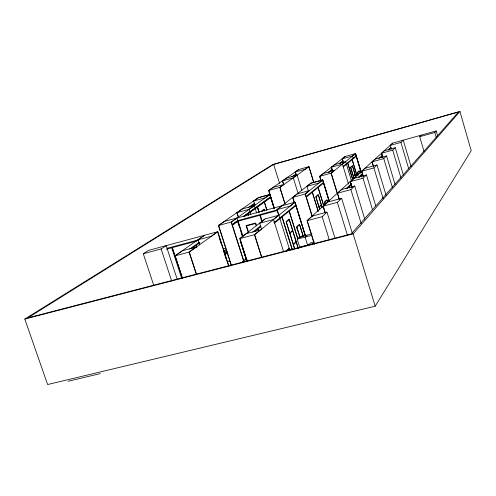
<?xml version="1.0" encoding="UTF-8"?>
<svg xmlns="http://www.w3.org/2000/svg" width="496" height="496" viewBox="0 0 496 496"><rect width="100%" height="100%" fill="white"/><g stroke="black" fill="none" stroke-linecap="round" stroke-linejoin="round"><path stroke-width="0.74" d="M375.193 306.206L471.2 150.691L459.928 111.457L272.788 164.536L24.8 319.064L47.616 384.543L375.193 306.206L353.146 233.864L459.928 111.457M424.024 151.354L419.728 136.704L434.794 132.488L436.17 130.981M419.728 136.704L421.24 135.166M308.667 244.819L310.707 242.78L314.148 241.887M307.055 235.178L305.083 237.063L307.582 245.105M286.297 251.441L289.199 248.694L289.658 250.164M293.328 244.788L296.317 241.961M301.642 236.921L303.068 235.569M314.495 244.113L307.229 220.664L322.164 216.69L326.994 212.139L335.098 238.526M325.283 212.728L323.256 206.144L337.379 202.343L341.657 198.307L352.389 233.517M339.314 199.113L337.516 193.223L350.901 189.59L354.727 185.988L364.789 219.232M352.061 187.519L350.281 181.654L363.004 178.176L366.445 174.933L375.757 205.883M363.32 176.378L361.776 171.238L373.903 167.902L377.003 164.976L386.068 195.257M373.507 166.241L372.18 161.808L383.761 158.602L386.582 155.942L395.064 184.438M382.955 157.629L381.641 153.233L392.727 150.145L395.3 147.721L403.403 175.069M391.369 149.048L390.29 145.402L400.917 142.426L403.267 140.207L411.097 166.718M286.031 251.094L289.174 248.124L289.831 250.226M293.186 244.336L296.18 241.515M300.557 237.379L302.932 235.135M314.21 243.375L299.702 247.144L297.203 239.128L299.224 237.237L312.058 233.87M347.237 188.43L349.37 186.465L349.81 187.922L349.358 186.471M351.577 184.425L349.488 186.347L349.934 187.804M359.383 177.215L360.983 175.745M362.669 174.189L361.094 175.634L361.534 177.103M381.12 157.139L382.794 155.595M388.709 150.127L389.751 149.172M389.831 149.091L390.86 148.149M346.041 188.697L351.689 183.508M358.242 177.475L362.781 173.302M378.77 158.584L382.645 155.031M388.238 149.879L391.022 147.324M307.229 220.664L312.313 216.058L326.994 212.139M323.256 206.144L327.769 202.052L341.657 198.307M337.516 193.223L341.546 189.571L354.727 185.988M350.281 181.654L353.902 178.374L366.445 174.933M361.776 171.238L365.05 168.268L377.003 164.976M372.18 161.808L375.156 159.117L386.582 155.942M381.641 153.233L384.357 150.778L395.3 147.721M390.29 145.402L392.77 143.146M392.627 143.17L307.043 220.677L314.309 244.119M289.645 233.015L292.683 230.305M318.922 206.851L321.377 204.65M353.257 176.154L355.117 174.493M289.788 233.467L292.82 230.752M319.046 207.26L321.501 205.059M353.363 176.514L355.223 174.846M357.728 172.602L359.383 171.12M241.409 262.83L246.376 258.583M274.635 223.033L281.957 217.05L292.28 250.058M292.454 249.891L282.125 216.901L289.112 211.203L297.749 238.923M306.361 197.098L312.257 192.274L318.079 211.166M323.733 182.894L318.178 187.426L323.876 205.921M343.282 166.904L347.727 163.277L352.823 180.166M352.197 159.613L356.426 156.166M274.418 222.332L295.895 204.829M306.162 196.466L323.553 182.299M343.114 166.352L356.264 155.645M240.021 238.557L254.423 234.72L260.406 229.921L246.239 233.703L240.021 238.557L247.213 261.132M292.814 197.365L305.158 193.992L309.442 190.551L297.271 193.886L292.814 197.365L294.407 202.498M329.009 200.651L322.66 179.936L318.742 183.086L306.962 186.329L308.549 191.468M319.79 176.322L331.055 173.203L334.577 170.376L323.454 173.457L319.79 176.322L321.148 180.767M342.147 158.875L352.513 155.973L355.458 153.611L361.076 172.106L355.458 153.611L345.222 156.482L342.147 158.875L343.263 162.545M254.392 231.669L257.895 228.898L258.583 231.08M258.776 230.925L258.087 228.743L260.933 226.486M328.91 172.552L330.541 171.256M330.652 171.163L332.463 169.731M340.2 163.593L341.322 162.707M341.428 162.62L343.083 161.305M252.662 232.147L260.443 226.002M328.092 172.509L332.301 169.186M339.704 163.327L343.282 160.493M223.677 251.106L226.325 249.786M264.951 218.99L239.779 238.619L246.977 261.194M310.806 183.235L276.917 209.659L278.752 215.537M345.049 156.525L319.598 176.371L320.962 180.817M259.644 223.243L265.174 218.928L278.603 215.307L273.29 219.579L259.644 223.243L261.714 229.809M278.969 215.481L277.128 209.603L282.081 205.741L294.903 202.219L305.443 236.146M306.962 186.329L310.998 183.179L322.617 179.974L328.966 200.694M331.464 167.208L334.819 164.598L345.476 161.622L342.265 164.201L331.464 167.208L332.81 171.622M223.386 249.494L225.835 247.597M261.256 211.346L264.213 209.132L264.647 210.521M261.497 211.662L264.225 209.616L264.69 211.091M238.582 220.838L232.463 225.277M244.305 216.684L248.019 213.999M248.205 213.863L248.67 215.332L248.192 213.863L257.412 207.185L259.017 212.288L257.399 207.192M270.866 197.427L264.436 202.083L266.966 210.087M237.795 220.608L232.24 224.626L237.807 220.608M175.162 255.818L189.069 252.117L196.118 247.082L182.435 250.74L175.162 255.818L182.379 277.859M228.606 265.999L217.608 231.756L211.327 236.239L198.127 239.785L199.776 244.869M231.341 265.075L218.631 225.469L231.192 222.059L236.821 218.048L242.687 236.462M274.139 208.351L269.805 194.519L265.149 197.836L253.698 200.992L255.093 205.406M268.807 190.445L279.775 187.407L283.96 184.419L273.135 187.426L268.807 190.445L274.294 207.948M308.816 166.687L305.307 169.192L295.194 172.019L296.335 175.708M269.936 194.506L231.403 222.003L243.858 261.032M191.165 248.856L195.945 245.47L196.416 246.921M199.907 242.662L196.168 245.303L196.887 247.479M250.294 206.937L252.197 205.592M254.845 203.713L252.359 205.474L252.83 206.919M294.24 175.782L296.565 174.139M189.627 249.079L199.014 242.445M248.31 207.607L254.603 203.162M291.803 176.874L296.174 173.786M198.127 239.785L204.606 235.259M218.631 225.469L224.446 221.414L281.871 205.797M237.057 212.61L242.296 208.946L254.113 205.71L249.035 209.331L237.057 212.61L238.688 217.738M253.698 200.992L258.453 197.675L269.75 194.556L274.083 208.394M282.584 180.823L286.539 178.064L296.93 175.169L293.105 177.897L282.584 180.823L283.737 184.524M295.194 172.019L298.828 169.489L308.859 166.656L313.534 182.038M174.933 255.88L204.395 235.315M258.261 197.724L218.426 225.525L231.365 265.868M298.66 169.533L268.627 190.495L274.276 208.345M153.717 285.25L143.282 253.741L161.138 248.936L166.16 245.625L177.153 279.13M143.282 253.741L148.49 250.387L217.608 231.756M273.649 164.405L27.919 317.855L351.23 233.926L458.465 111.991L273.649 164.405L279.558 183.365M392.658 143.146L436.213 130.932L437.683 136.189M258.503 197.637L269.805 194.519M311.042 183.142L322.66 179.936M255.087 208.115L255.291 208.723M277.128 209.603L290.092 206.088L294.847 202.269L305.158 235.457M237.386 220.695L277.493 209.82M277.81 210.44L260.381 215.165L262.458 221.755M296.081 205.493L289.273 211.06L297.922 238.768M167.152 248.273L199.008 239.711M166.538 249.166L171.703 247.777L181.703 278.337M182.274 278.188L172.267 247.628L194.655 241.614M195.226 241.459L196.689 241.068M223.932 251.658L226.839 250.889M224.428 252.786L227.36 252.018L224.936 253.933L227.9 253.152M297.203 239.128L311.562 235.371M227.397 261.597L229.617 261.02M244.906 259.842L247.076 259.278M242.414 261.969L247.523 260.642M24.8 319.064L353.146 233.864M68.026 381.306L100.242 373.618M161.138 248.936L171.635 280.86M172.273 247.622L182.274 278.182M196.639 274.604L189.298 252.055L217.825 231.694L228.823 265.943M189.069 252.117L196.404 274.666M219.027 236.914L221.6 244.925M223.473 250.753L226.046 258.769M240.411 240.839L243.71 251.199M243.846 251.627L246.202 259.005M240.138 240.51L246.035 259.005M231.192 222.059L243.883 261.82M248.663 232.556L246.562 225.922L255.452 223.529L256.153 225.748M248.273 232.574L246.053 225.593L255.688 223.002L256.575 225.798M236.859 212.66L238.489 217.794M242.997 236.456L238.142 221.191L259.823 215.314L261.9 221.904M237.826 222.065L239.438 227.156M240.833 231.514L242.445 236.604M259.191 212.158L257.573 207.061L264.281 202.207L266.798 210.211M254.312 205.66L256.637 213.032M249.24 209.275L250.864 214.427M261.851 257.337L254.665 234.658L295.064 202.207L305.604 236.139M254.423 234.72L261.609 257.399M273.519 219.517L283.625 251.726M273.978 221.774L274.437 223.237M284.977 203.453L279.955 187.358L308.983 166.637L313.931 182.72M279.775 187.407L285.02 204.234M298.22 248.05L289.174 219.065L286.099 221.662L294.562 248.744M292.566 230.411L289.199 219.616L286.359 222.016L289.763 232.909M292.708 230.857L296.062 241.62M296.205 242.067L298.214 248.508M289.906 233.362L293.303 244.23M293.44 244.683L294.798 249.017M278.826 215.245L289.813 250.331M293.279 177.847L298.239 193.849M292.609 197.42L294.202 202.554M303.372 236.555L299.528 224.186L296.639 226.765L299.993 237.553M302.827 235.234L299.553 224.719L296.887 227.112L299.975 237.014M282.41 180.873L283.557 184.568M296.751 227.472L297.209 228.947M322.164 216.69L329.189 239.506M319.015 206.764L315.989 196.931L318.289 194.984L321.284 204.736M319.145 207.173L319.79 209.275M319.796 209.684L315.766 196.602L318.258 194.5L322.245 207.458M318.339 211.408L312.393 192.157L318.048 187.538L323.739 206.045M312.189 216.002L305.369 193.936L322.809 179.924L329.387 201.376M305.158 193.992L312.207 216.795M297.104 175.119L301.859 190.489M327.627 201.884L326.945 199.677L324.595 201.779L325.444 204.55M327.651 202.349L326.976 200.155L324.806 202.095L325.488 204.315M320.292 178.672L320.466 179.248M324.632 202.256L325.308 204.47M323.076 206.156L325.103 212.741M321.408 205.139L322.053 207.223M331.285 167.257L332.636 171.672M337.478 193.576L331.241 173.147L355.626 153.562L361.212 172.087M337.342 193.235L339.14 199.125M331.055 173.203L337.286 193.626M337.379 202.343L347.479 235.426M355.043 174.555L352.47 166.042L350.734 167.512L353.332 176.092M355.155 174.908L355.793 177.035M353.437 176.446L354.082 178.585M353.902 178.293L350.554 167.22L352.439 165.627L355.973 177.326M352.935 180.067L347.832 163.184L352.104 159.7L356.99 175.925M345.656 161.572L351.391 180.507M350.114 181.672L351.893 187.538M350.901 189.59L361.218 223.591M342.445 164.151L348.49 184.078M361.615 171.256L363.159 176.396M363.004 178.176L372.546 209.827M360.183 173.495L359.346 170.711L357.554 172.31L358.397 175.113M352.513 155.973L353.177 158.181M357.393 172.155L358.062 174.363M352.21 159.607L357.095 175.826M373.903 167.902L383.172 198.84M372.025 161.832L373.352 166.259M392.727 150.145L401.016 178.07M383.761 158.602L392.379 187.494M381.492 153.258L382.8 157.647M400.917 142.426L408.698 168.752M434.794 132.488L436.294 137.64M270.673 196.844L243.356 216.591L270.686 196.844"/></g></svg>
